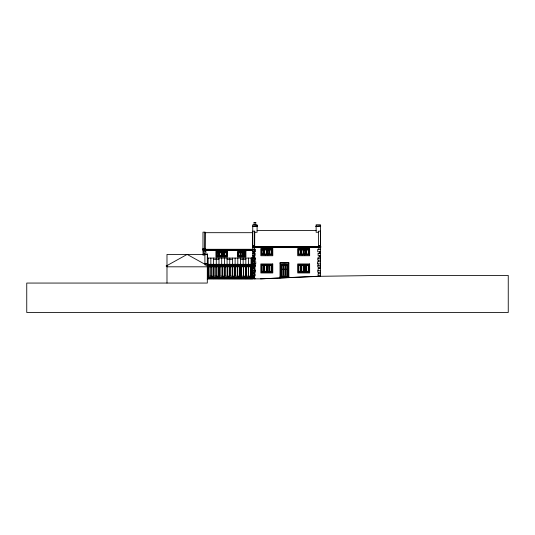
<?xml version="1.0" encoding="UTF-8"?>
<svg xmlns="http://www.w3.org/2000/svg" width="535" height="535" viewBox="0 0 535 535"><rect width="100%" height="100%" fill="white"/><g stroke="black" fill="none" stroke-linecap="round" stroke-linejoin="round"><path stroke-width="0.8" d="M208.61 266.102L208.67 278.702C209.051 277.632 206.156 278.588 208.563 278.3M213.398 278.702L213.405 266.243M213.659 278.702L213.672 266.243M218.427 266.243L218.42 278.702C218.193 277.959 219.898 278.019 219.564 278.702L219.597 266.243M224.727 278.702L224.733 266.243M229.762 278.702L229.769 266.243M234.805 278.702L234.811 266.243M239.934 278.702L239.941 266.243M241.031 266.096L241.098 278.702L240.991 278.274L240.021 278.3L240.135 266.33M245.766 278.702L245.779 266.243M246.033 278.702L246.046 266.243M250.795 266.243L250.788 278.702L250.888 278.274L251.911 278.454M271.86 271.78L271.887 264.825L269.56 264.825L269.58 271.78L271.86 271.78L271.887 264.825M308.728 271.78L308.748 264.825L306.421 264.825L306.448 271.78L308.728 271.78L308.748 264.825M271.86 254.566L271.887 249.45L269.56 249.45L269.58 254.566L271.86 254.566L271.887 249.45M308.728 254.566L308.748 249.45L306.421 249.45L306.448 254.566L308.728 254.566L308.748 249.45M226.539 256.185L226.412 252.58L224.346 252.279L226.566 252.279L226.539 256.185L224.372 256.185L224.346 252.279M242.716 252.279L242.689 256.171L242.716 252.279L240.71 252.279L240.737 256.171L240.71 252.279M243.017 252.279L242.99 256.178L243.017 252.279L245.023 252.279L245.05 256.185L238.429 256.185L238.403 252.279L240.402 252.279L240.436 256.178L240.402 252.279M255.088 265.534L255.115 263.862M207.914 264.624L208.249 264.658M208.469 278.2L208.61 266.216M219.49 278.3L219.517 266.096M241.004 278.3L241.051 266.216M251.858 278.3L251.911 266.169L250.861 266.089L250.868 278.3M252.239 278.434L252.246 266.102M207.667 278.227L207.613 265.761L187.15 254.419L166.987 265.594M218.521 278.3L218.507 266.089M250.942 278.227L251.764 278.207M252.105 266.089L252.172 265.286M221.55 256.158L221.517 252.279L219.31 252.279L219.337 256.185L221.55 256.185L221.53 252.279M266.49 249.751L264.317 249.45C263.581 251.477 263.942 256.619 266.51 254.265L266.49 249.751L264.317 249.45M266.49 265.126L264.317 264.825L264.337 271.78L266.657 271.78L266.49 265.126L264.317 264.825M303.352 249.751L301.185 249.45C300.449 251.477 300.804 256.619 303.372 254.265L303.352 249.751L301.185 249.45M303.352 265.126L301.185 264.825L301.205 271.78L303.526 271.78L303.352 265.126L301.185 264.825M216.815 256.185L216.795 252.279L219.009 252.279L219.036 256.171L216.815 256.185L216.795 252.279M219.036 256.171L219.009 252.279M224.071 256.145L224.045 252.279L221.831 252.279L221.851 256.185L224.071 256.185L224.045 252.279M238.429 256.185L238.403 252.279M245.05 256.185L245.023 252.279M264.036 254.553L264.016 249.45L261.695 249.45L261.722 254.566L264.036 254.566L264.016 249.45M261.722 254.566L261.695 249.45M269.105 249.751L269.259 249.45L266.938 249.45C266.196 251.483 266.57 256.613 269.125 254.265L269.105 249.751L266.938 249.45M264.036 271.767L264.016 264.825L261.695 264.825L261.722 271.78L264.036 271.78L264.016 264.825M261.722 271.78L261.695 264.825M269.105 265.126L269.259 264.825L266.938 264.825L266.958 271.78L269.279 271.78L269.105 265.126L266.938 264.825M300.904 254.553L300.884 249.45L298.563 249.45L298.584 254.566L300.904 254.566L300.884 249.45M298.584 254.566L298.563 249.45M305.973 249.751L306.12 249.45L303.8 249.45C303.064 251.483 303.432 256.613 305.993 254.265L305.973 249.751L303.8 249.45M300.904 271.767L300.884 264.825L298.563 264.825L298.584 271.78L300.904 271.78L300.884 264.825M298.584 271.78L298.563 264.825M305.973 265.126L306.12 264.825L303.8 264.825L303.826 271.78L306.147 271.78L305.973 265.126L303.8 264.825M219.337 256.171L219.31 252.279M264.337 254.553L264.471 249.751M264.337 271.767L264.471 265.126M301.205 254.553L301.332 249.751M301.205 271.767L301.332 265.126M221.851 256.158L221.831 252.279M266.958 254.533L267.092 249.751M266.958 271.747L267.092 265.126M303.826 254.533L303.954 249.751M303.826 271.747L303.954 265.126M224.372 256.145L224.499 252.58M269.58 254.52L269.56 249.45M269.58 271.733L269.56 264.825M306.448 254.52L306.421 249.45M306.448 271.733L306.421 264.825M207.587 266.089L208.489 266.33M240.028 266.089L240.931 266.33M207.593 278.3L208.637 278.454M240.034 278.3L241.044 278.434M207.312 264.33L253.162 264.33L252.808 264.738L207.312 264.738M252.166 266.269L207.312 266.243M218.594 278.207L219.417 278.207M218.447 278.454L219.564 278.454M250.801 278.454L252.273 278.702M207.312 278.849L260.578 278.849L320.465 276.14M319.234 253.329L318.078 253.336L318.078 255.442L320.465 255.442M253.931 222.507L255.911 222.507M257.088 230.498L316.132 230.498M254.68 231.668L254.56 247.076M254.56 232.27L257.088 232.27L257.088 226.278M318.659 232.27L316.132 232.27L316.132 226.278M205.025 232.638L204.905 249.297L255.489 249.283L255.489 251.804L252.754 251.804M204.758 232.685L252.754 232.685M252.634 245.659L254.68 245.659M318.539 245.659L320.585 245.659M320.585 245.96L318.539 246.02L318.539 231.18L320.585 231.18L320.585 246.02M320.465 246.561L318.659 246.561L318.659 245.96M252.453 246.889L320.766 246.889M254.56 247.05L320.465 247.076M252.754 247.611L320.465 247.611M202.979 248.394L205.025 248.394M204.905 248.695L203.099 248.695L203.099 255.295M320.465 249.283L317.73 249.283L317.73 251.804L320.465 251.804M252.754 249.511L202.798 249.511L202.798 250.112L252.754 250.112M202.798 249.631L252.754 249.631M261.849 249.751L263.869 249.751M269.707 249.751L271.733 249.751M298.717 249.751L300.73 249.751M306.575 249.751L308.601 249.751M203.099 250.353L252.754 250.353M203.099 251.49L205.928 251.49L205.928 253.008L203.099 253.008M216.942 252.58L218.862 252.58M219.464 252.58L221.376 252.58M221.978 252.58L223.897 252.58M238.556 252.58L240.262 252.58M240.864 252.58L242.562 252.58M243.164 252.58L244.876 252.58M252.754 253.336L254.125 253.336M319.094 253.336L320.465 253.336M261.869 254.265L263.889 254.265M264.491 254.265L266.51 254.265M267.112 254.265L269.125 254.265M269.727 254.265L271.713 254.265M298.731 254.265L300.75 254.265M301.352 254.265L303.372 254.265M303.974 254.265L305.993 254.265M306.595 254.265L308.581 254.265M204.905 254.372L207.613 254.372M203.099 254.419L166.987 254.419L166.987 283.062M203.099 254.794L205.206 254.794M252.754 255.442L255.141 255.442L255.141 253.336L253.985 253.329M216.963 255.884L218.882 255.884M219.484 255.884L221.396 255.884M221.998 255.884L223.918 255.884M224.519 255.884L226.392 255.884M238.577 255.884L240.282 255.884M240.884 255.884L242.542 255.884M243.144 255.884L244.896 255.884M252.754 257.027L255.088 257.027L255.088 258.699M320.465 257.027L318.131 257.027L318.131 258.699M207.312 258.077L251.397 258.077M252.754 258.699L255.489 258.699L255.489 260.224L252.754 260.224M320.465 258.699L317.73 258.699L317.73 260.224L320.465 260.224M213.559 259.294L218.982 259.294M227.087 259.294L232.444 259.294M240.476 259.294L245.833 259.294M252.754 261.755L255.77 261.755L255.75 263.862L252.754 263.862M320.465 261.755L317.449 261.755L317.469 263.862L320.465 263.862M280.019 263.08L288.84 263.08M204.905 263.561L207.613 263.561M207.312 263.708L205.206 263.708L205.206 265.26M251.397 264.15L252.573 264.15M207.312 264.45L253.162 264.45M207.312 264.812L252.808 264.812L207.312 265.2M261.849 265.126L263.869 265.126M269.707 265.126L271.733 265.126M298.717 265.126L300.73 265.126M306.575 265.126L308.601 265.126M207.312 265.246L252.246 265.246M207.312 265.34L252.152 265.34M252.754 265.534L255.489 265.534L255.489 267.059L252.754 267.059M320.465 265.534L317.73 265.534L317.73 267.059L320.465 267.059M166.987 265.969L166.084 265.969L166.987 266.57M207.613 265.969L208.516 265.969L207.613 266.57M207.312 266.089L252.754 266.089M218.594 266.33L219.417 266.33M250.942 266.33L251.764 266.33M166.987 266.811L207.613 266.811M252.754 268.59L255.141 268.59L255.141 270.697M320.465 268.59L318.078 268.59L318.078 270.697M252.754 270.697L255.489 270.697L255.489 272.248L252.754 272.248M320.465 270.697L317.73 270.697L317.73 272.248L320.465 272.248M261.869 271.479L263.889 271.479M264.491 271.479L266.51 271.479M267.112 271.479L269.125 271.479M269.727 271.479L271.713 271.479M298.731 271.479L300.75 271.479M301.352 271.479L303.372 271.479M303.974 271.479L305.993 271.479M306.595 271.479L308.581 271.479M252.754 273.78L255.141 273.78L255.141 275.886L252.754 275.886M320.465 273.78L318.078 273.78L318.078 275.886L320.465 275.886M280.019 276.802L288.84 276.802M240.108 278.207L240.931 278.207M252.754 278.467L255.088 278.467L255.088 278.849M207.312 278.762L252.487 278.849M318.104 263.862L318.131 265.534M306.12 249.45L306.147 254.52M303.499 249.45L303.526 254.54M269.259 249.45L269.279 254.52M266.637 249.45L266.657 254.54M208.035 265.113L207.928 264.738M306.12 264.825L306.147 271.733M303.499 264.825L303.526 271.753M269.259 264.825L269.279 271.733M266.637 264.825L266.657 271.753M320.465 225.977L320.465 224.774L316.132 224.774L316.132 225.977M320.465 226.278L320.465 276.468M319.462 251.804L319.462 253.336M319.462 255.442L319.462 257.027M318.967 267.059L318.967 268.59M318.88 247.611L318.88 249.283M318.713 272.248L318.713 273.78M318.539 260.224L318.539 261.755M288.84 277.705L288.84 262.632L280.019 262.632L280.019 277.973M288.238 277.103L288.238 264.283L284.426 263.982L280.621 264.283L280.621 277.103M287.395 276.501L287.395 265.106L284.426 264.825L281.463 265.106L281.463 276.501M260.578 278.849L320.465 276.294L380.653 275.445L508.25 275.445L508.25 312.493L26.75 312.493L26.75 283.062L207.312 283.062L207.312 254.372M257.088 225.977L257.088 224.774L252.754 224.774L252.754 225.977M255.737 224.774L255.737 222.687L254.105 222.687L254.105 224.774M254.68 260.224L254.68 261.755M254.506 272.248L254.506 273.78M254.339 247.611L254.399 278.849M254.252 267.059L254.252 268.59M253.978 249.176L253.978 278.849M253.757 251.804L253.757 253.336M253.757 255.442L253.757 257.027M253.757 275.886L253.757 278.467M252.754 226.278L252.754 278.702M252.573 264.33L252.573 257.85L251.397 257.85L251.397 264.33M252.426 258.833L252.426 264.33M251.938 266.089L251.911 278.702M251.075 258.077L251.075 264.33M248.541 258.077L248.541 264.33M245.833 258.077L245.833 264.33M243.157 258.077L243.157 264.33M240.476 258.077L240.476 264.33M237.801 258.077L237.801 264.33M235.119 258.077L235.119 264.33M232.444 258.077L232.444 264.33M229.762 258.077L229.762 264.33M227.087 258.077L227.087 264.33M224.406 258.077L224.406 264.33M221.697 258.077L221.697 264.33M218.982 258.077L218.982 264.33M216.274 258.077L216.274 264.33M213.559 258.077L213.559 264.33M210.85 258.077L210.85 264.33M208.229 264.738L208.128 265.113M208.135 258.077L208.135 264.33M205.527 250.353L205.527 251.49M204.37 253.008L204.37 254.794M209.051 266.811L209.045 276.14L210.944 276.14L210.957 266.811L209.051 266.811M211.111 266.811L211.104 276.14L213.004 276.14L213.017 266.811L211.111 266.811M214.067 266.811L214.06 276.14L215.966 276.14L215.973 266.811L214.067 266.811M216.127 266.811L216.12 276.14L218.019 276.14L218.033 266.811L216.127 266.811M220.199 266.811L220.193 276.14L222.092 276.14L222.099 266.811L220.199 266.811M222.259 266.811L222.252 276.14L224.152 276.14L224.158 266.811L222.259 266.811M225.302 266.811L225.295 276.14L227.168 276.14L227.174 266.811L225.302 266.811M227.328 266.811L227.321 276.14L229.194 276.14L229.201 266.811L227.328 266.811M230.344 266.811L230.338 276.14L232.203 276.14L232.21 266.811L230.344 266.811M232.371 266.811L232.364 276.14L234.23 276.14L234.236 266.811L232.371 266.811M235.38 266.811L235.373 276.14L237.246 276.14L237.252 266.811L235.38 266.811M237.406 266.811L237.4 276.14L239.272 276.14L239.279 266.811L237.406 266.811M241.492 266.811L241.486 276.14L243.351 276.14L243.358 266.811L241.492 266.811M243.519 266.811L243.512 276.14L245.378 276.14L245.384 266.811L243.519 266.811M246.441 266.811L246.434 276.14L248.334 276.14L248.34 266.811L246.441 266.811M248.501 266.811L248.487 276.14L250.393 276.14L250.407 266.811L248.501 266.811M271.579 265.28L271.566 271.325L269.881 271.325L269.861 265.28L271.579 265.28M308.448 265.28L308.427 271.325L306.742 271.325L306.729 265.28L308.448 265.28M271.579 249.898L271.566 254.112L269.881 254.112L269.861 249.898L271.579 249.898M272.128 249.21L272.101 254.807L261.481 254.807L261.454 249.21L272.128 249.21M272.128 264.584L272.101 272.021L261.481 272.021L261.454 264.584L272.128 264.584M308.448 249.898L308.427 254.112L306.742 254.112L306.729 249.898L308.448 249.898M308.989 264.584L308.969 272.021L298.343 272.021L298.323 264.584L308.989 264.584M308.989 249.21L308.969 254.807L298.343 254.807L298.323 249.21L308.989 249.21M226.258 252.727L226.245 255.737L224.667 255.737L224.653 252.727L226.258 252.727M226.807 252.038L226.78 256.425L216.575 256.425L216.548 252.038L226.807 252.038M242.409 252.727L242.395 255.737L241.031 255.737L241.017 252.727L242.409 252.727M243.311 252.727L243.298 255.737L244.742 255.737L244.729 252.727L243.311 252.727M285.529 265.627L285.529 269.038L286.7 269.038L286.7 265.734L285.529 265.627M284.426 264.584L281.223 264.885L281.223 276.501L287.636 276.501L287.636 264.885L284.426 264.584M283.323 265.627L282.159 265.734L282.159 269.038L283.329 269.038L283.329 265.627M284.426 265.52L283.804 265.581L283.811 269.038L285.048 269.038L285.048 265.581L284.426 265.52M257.328 225.977L252.513 226.278L257.328 225.977M320.706 225.977L315.891 226.278L320.706 225.977M254.68 231.18L252.634 231.18L252.634 246.02L254.68 246.02L254.68 231.18M205.025 232.15L202.979 232.15L202.979 248.755L205.025 248.755L205.025 232.15M320.766 246.769L252.453 246.769L252.453 247.371L320.766 247.371L320.766 246.769M272.763 248.574L260.819 248.574L260.853 255.737L272.796 255.737L272.763 248.574M309.631 248.574L297.687 248.574L297.714 255.737L309.665 255.737L309.631 248.574M263.715 249.898L262.003 249.898L262.016 254.112L263.735 254.112L263.715 249.898M266.336 249.898L264.618 249.898L264.638 254.112L266.356 254.112L266.336 249.898M268.958 249.898L267.239 249.898L267.259 254.112L268.978 254.112L268.958 249.898M300.583 249.898L298.864 249.898L298.884 254.112L300.603 254.112L300.583 249.898M303.205 249.898L301.486 249.898L301.506 254.112L303.218 254.112L303.205 249.898M305.826 249.898L304.107 249.898L304.121 254.112L305.839 254.112L305.826 249.898M227.442 251.403L215.913 251.403L215.946 257.061L227.475 257.061L227.442 251.403M245.893 251.403L237.527 251.403L237.56 257.061L245.926 257.061L245.893 251.403M245.264 252.038L238.162 252.038L238.189 256.425L245.291 256.425L245.264 252.038M218.715 252.727L217.096 252.727L217.116 255.737L218.728 255.737L218.715 252.727M221.229 252.727L219.617 252.727L219.631 255.737L221.249 255.737L221.229 252.727M223.75 252.727L222.132 252.727L222.152 255.737L223.764 255.737L223.75 252.727M240.115 252.727L238.71 252.727L238.724 255.737L240.128 255.737L240.115 252.727M207.613 254.098L204.905 254.098L204.905 263.835L207.613 263.835L207.613 254.098M272.763 263.956L260.819 263.956L260.853 272.95L272.796 272.95L272.763 263.956M309.631 263.956L297.687 263.956L297.714 272.95L309.665 272.95L309.631 263.956M263.715 265.28L262.003 265.28L262.016 271.325L263.735 271.325L263.715 265.28M266.336 265.28L264.618 265.28L264.638 271.325L266.356 271.325L266.336 265.28M268.958 265.28L267.239 265.28L267.259 271.325L268.978 271.325L268.958 265.28M300.583 265.28L298.864 265.28L298.884 271.325L300.603 271.325L300.583 265.28M303.205 265.28L301.486 265.28L301.506 271.325L303.218 271.325L303.205 265.28M305.826 265.28L304.107 265.28L304.121 271.325L305.839 271.325L305.826 265.28M283.329 269.52L282.159 269.52L282.159 275.358L283.329 275.358L283.329 269.52M285.048 269.52L283.811 269.52L283.811 275.358L285.048 275.358L285.048 269.52M286.7 269.52L285.529 269.52L285.529 275.358L286.7 275.358L286.7 269.52M212.977 277.137L209.045 277.344L212.977 277.137M217.992 277.137L214.06 277.344L217.992 277.137M224.125 277.137L220.193 277.344L224.125 277.137M229.194 277.137L225.329 277.344L229.194 277.137M234.23 277.137L230.364 277.344L234.23 277.137M239.272 277.137L235.407 277.344L239.272 277.137M245.331 277.137L241.466 277.344L245.331 277.137M250.353 277.137L246.421 277.344L250.353 277.137"/></g></svg>
